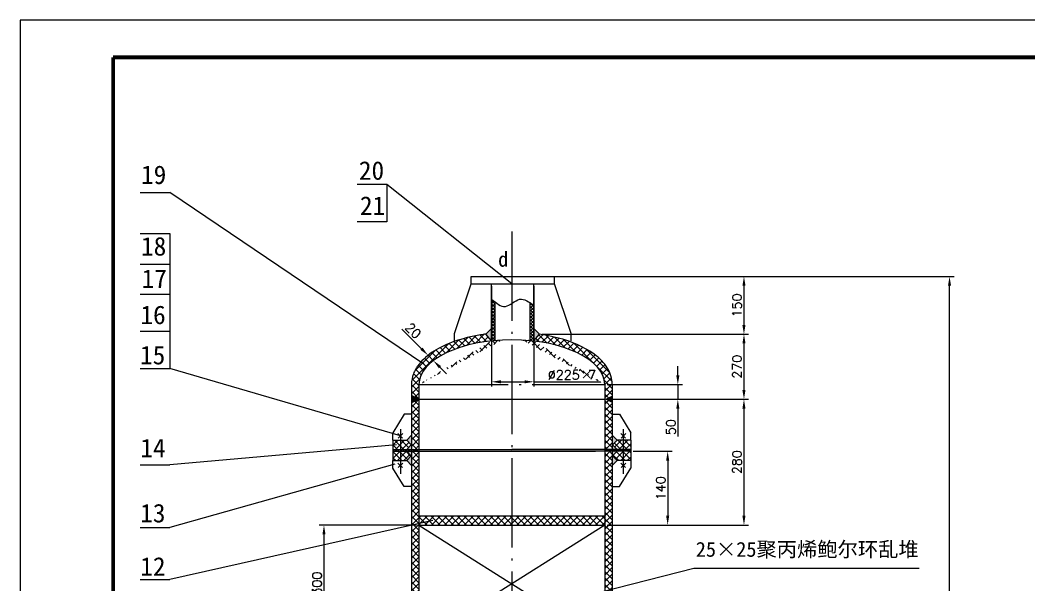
# Model space of a CAD drawing. Extents: x -699 to 795, y -2090 to -821.
# Drawn here: x 201.3 to 472.8, y -1401.1 to -1249.2 of the extents above; entities that cross this region are included whole.
import ezdxf

# ---------------------------------------------------------------- set-up
doc = ezdxf.new("R2010")
doc.units = 0
doc.header["$MEASUREMENT"] = 0
doc.linetypes.add('ACAD_ISO04W100', pattern=[30.5, 24, -3, 0.5, -3])
doc.layers.get('DEFPOINTS').update_dxf_attribs({"linetype": 'CONTINUOUS'})
for name, color, linetype in [('中线', 1, 'ACAD_ISO04W100'), ('文字', 6, 'CONTINUOUS'), ('标注', 5, 'CONTINUOUS'), ('细线', 4, 'CONTINUOUS'), ('边框线', 7, 'CONTINUOUS')]:
    doc.layers.add(name, color=color, linetype=linetype)
doc.styles.get("Standard").update_dxf_attribs({"font": 'txt.shx'})
doc.styles.add('临时', font='SIMFANG.TTF', dxfattribs={"height": 4})
doc.styles.add('文字', font='SIMFANG.TTF', dxfattribs={"height": 5})
doc.dimstyles.get("Standard").update_dxf_attribs({"dimtxt": 2.5, "dimasz": 2.5, "dimexe": 1.25, "dimexo": 0.625, "dimtad": 1, "dimdec": 4, "dimdsep": 46, "dimlunit": 6, "dimtxsty": 'Standard', "dimcen": 2.5, "dimadec": 0, "dimazin": 0, "dimtfac": 1, "dimtdec": 4, "dimtmove": 0, "dimatfit": 3, "dimfxl": 1, "dimtolj": 1, "dimtzin": 0, "dimarcsym": 0})
pattern_1 = [(45, (-113.764, -71.2914), (-0.44194174, 0.44194174), []), (135, (-113.764, -71.2914), (-0.44194174, -0.44194174), [])]
pattern_2 = [(45, (-113.764, -71.2914), (-0.35355339, 0.35355339), []), (135, (-113.764, -71.2914), (-0.35355339, -0.35355339), [])]
pattern_3 = [(45, (-113.764, -71.2914), (-0.8838835, 0.8838835), []), (135, (-113.764, -71.2914), (-0.8838835, -0.8838835), [])]

# ---------------------------------------------------------------- blocks, each defined once
blk = doc.blocks.new('*D62')
at = {"layer": 'DEFPOINTS', "color": 0}
for p in [(308.62, -1385.05), (283.06, -1416.56), (308.62, -1416.56)]:
    blk.add_point(p, dxfattribs=at)
at = {"layer": '标注', "color": 0, "lineweight": -2}
for p, q in [((308, -1385.05), (281.81, -1385.05)), ((283.06, -1387.55), (283.06, -1414.06)), ((308, -1416.56), (281.81, -1416.56))]:
    blk.add_line(p, q, dxfattribs=at)
at = {"layer": '标注', "color": 0}
for points in [[(282.64, -1387.55), (283.48, -1387.55), (283.06, -1385.05)], [(282.64, -1414.06), (283.48, -1414.06), (283.06, -1416.56)]]:
    blk.add_solid(points, dxfattribs=at)
at = {"layer": '标注', "color": 0, "insert": (281.19, -1400.81), "char_height": 2.5, "attachment_point": 5, "rotation": 90}
blk.add_mtext('\\A1;300', dxfattribs=at)
blk = doc.blocks.new('*D73')
at = {"layer": 'DEFPOINTS', "color": 0}
for p in [(333.62, -1318.14), (341.05, -1333.7), (396.09, -1333.7)]:
    blk.add_point(p, dxfattribs=at)
at = {"layer": '标注', "color": 0, "lineweight": -2}
for p, q in [((334.25, -1318.14), (397.34, -1318.14)), ((396.09, -1320.64), (396.09, -1331.2)), ((341.67, -1333.7), (397.34, -1333.7))]:
    blk.add_line(p, q, dxfattribs=at)
at = {"layer": '标注', "color": 0}
for points in [[(395.67, -1320.64), (396.5, -1320.64), (396.09, -1318.14)], [(395.67, -1331.2), (396.5, -1331.2), (396.09, -1333.7)]]:
    blk.add_solid(points, dxfattribs=at)
at = {"layer": '标注', "color": 0, "insert": (394.21, -1325.92), "char_height": 2.5, "attachment_point": 5, "rotation": 90}
blk.add_mtext('\\A1;150', dxfattribs=at)
blk = doc.blocks.new('*D83')
at = {"layer": 'DEFPOINTS', "color": 0}
for p in [(328.17, -1320.14), (339.57, -1320.14), (339.57, -1346.48)]:
    blk.add_point(p, dxfattribs=at)
at = {"layer": '标注', "color": 0, "lineweight": -2}
for p, q in [((328.17, -1320.77), (328.17, -1347.73)), ((339.57, -1320.77), (339.57, -1347.73)), ((330.67, -1346.48), (337.07, -1346.48)), ((339.57, -1346.48), (357.48, -1346.48))]:
    blk.add_line(p, q, dxfattribs=at)
at = {"layer": '标注', "color": 0}
for points in [[(330.67, -1346.07), (330.67, -1346.9), (328.17, -1346.48)], [(337.07, -1346.07), (337.07, -1346.9), (339.57, -1346.48)]]:
    blk.add_solid(points, dxfattribs=at)
at = {"layer": '标注', "color": 0, "insert": (349.78, -1344.61), "char_height": 2.5, "attachment_point": 5}
blk.add_mtext('\\A1;%%c225 7', dxfattribs=at)
blk = doc.blocks.new('*D84')
at = {"layer": 'DEFPOINTS', "color": 0}
for p in [(358.62, -1351.18), (358.62, -1385.05), (396.09, -1385.05)]:
    blk.add_point(p, dxfattribs=at)
at = {"layer": '标注', "color": 0, "lineweight": -2}
for p, q in [((359.25, -1351.18), (397.34, -1351.18)), ((396.09, -1353.68), (396.09, -1382.55)), ((359.25, -1385.05), (397.34, -1385.05))]:
    blk.add_line(p, q, dxfattribs=at)
at = {"layer": '标注', "color": 0}
for points in [[(395.67, -1353.68), (396.5, -1353.68), (396.09, -1351.18)], [(395.67, -1382.55), (396.5, -1382.55), (396.09, -1385.05)]]:
    blk.add_solid(points, dxfattribs=at)
at = {"layer": '标注', "color": 0, "insert": (394.21, -1368.12), "char_height": 2.5, "attachment_point": 5, "rotation": 90}
blk.add_mtext('\\A1;280', dxfattribs=at)
blk = doc.blocks.new('*D85')
at = {"layer": 'DEFPOINTS', "color": 0}
for p in [(333.62, -1318.14), (451.41, -1318.14), (389.52, -1983.43)]:
    blk.add_point(p, dxfattribs=at)
at = {"layer": '标注', "color": 0, "lineweight": -2}
for p, q in [((334.25, -1318.14), (452.66, -1318.14)), ((451.41, -1980.93), (451.41, -1320.64)), ((390.14, -1983.43), (452.66, -1983.43))]:
    blk.add_line(p, q, dxfattribs=at)
at = {"layer": '标注', "color": 0}
for points in [[(450.99, -1320.64), (451.83, -1320.64), (451.41, -1318.14)], [(450.99, -1980.93), (451.83, -1980.93), (451.41, -1983.43)]]:
    blk.add_solid(points, dxfattribs=at)
at = {"layer": '标注', "color": 0, "insert": (449.53, -1650.79), "char_height": 2.5, "attachment_point": 5, "rotation": 90}
blk.add_mtext('\\A1;~11305', dxfattribs=at)
blk = doc.blocks.new('*D86')
at = {"layer": 'DEFPOINTS', "color": 0}
for p in [(341.09, -1333.65), (360.62, -1351.18), (396.09, -1351.18)]:
    blk.add_point(p, dxfattribs=at)
at = {"layer": '标注', "color": 0, "lineweight": -2}
for p, q in [((341.71, -1333.65), (397.34, -1333.65)), ((396.09, -1336.15), (396.09, -1348.68)), ((361.25, -1351.18), (397.34, -1351.18))]:
    blk.add_line(p, q, dxfattribs=at)
at = {"layer": '标注', "color": 0}
for points in [[(395.67, -1336.15), (396.5, -1336.15), (396.09, -1333.65)], [(395.67, -1348.68), (396.5, -1348.68), (396.09, -1351.18)]]:
    blk.add_solid(points, dxfattribs=at)
at = {"layer": '标注', "color": 0, "insert": (394.21, -1342.42), "char_height": 2.5, "attachment_point": 5, "rotation": 90}
blk.add_mtext('\\A1;270', dxfattribs=at)
blk = doc.blocks.new('*D187')
at = {"layer": 'DEFPOINTS', "color": 0}
for p in [(365.62, -1365.18), (360.62, -1385.05), (375.56, -1385.05)]:
    blk.add_point(p, dxfattribs=at)
at = {"layer": '标注', "color": 0, "lineweight": -2}
for p, q in [((366.25, -1365.18), (376.81, -1365.18)), ((375.56, -1367.68), (375.56, -1382.55)), ((361.25, -1385.05), (376.81, -1385.05))]:
    blk.add_line(p, q, dxfattribs=at)
at = {"layer": '标注', "color": 0}
for points in [[(375.14, -1367.68), (375.97, -1367.68), (375.56, -1365.18)], [(375.14, -1382.55), (375.97, -1382.55), (375.56, -1385.05)]]:
    blk.add_solid(points, dxfattribs=at)
at = {"layer": '标注', "color": 0, "insert": (373.68, -1375.12), "char_height": 2.5, "attachment_point": 5, "rotation": 90}
blk.add_mtext('\\A1;140', dxfattribs=at)
blk = doc.blocks.new('*D188')
at = {"layer": 'DEFPOINTS', "color": 0}
for p in [(358.62, -1347.23), (358.62, -1351.18), (378.29, -1351.18)]:
    blk.add_point(p, dxfattribs=at)
at = {"layer": '标注', "color": 0, "lineweight": -2}
for p, q in [((378.29, -1344.73), (378.29, -1342.23)), ((359.25, -1347.23), (379.54, -1347.23)), ((378.29, -1347.23), (378.29, -1351.18)), ((359.25, -1351.18), (379.54, -1351.18)), ((378.29, -1353.68), (378.29, -1361.18))]:
    blk.add_line(p, q, dxfattribs=at)
at = {"layer": '标注', "color": 0}
for points in [[(377.88, -1344.73), (378.71, -1344.73), (378.29, -1347.23)], [(377.88, -1353.68), (378.71, -1353.68), (378.29, -1351.18)]]:
    blk.add_solid(points, dxfattribs=at)
at = {"layer": '标注', "color": 0, "insert": (376.42, -1358.68), "char_height": 2.5, "attachment_point": 5, "rotation": 90}
blk.add_mtext('\\A1;50', dxfattribs=at)

msp = doc.modelspace()

# ---------------------------------------------------------------- hatches: boundary and pattern name
at = {"layer": '标注'}
h = msp.add_hatch(dxfattribs=at)
h.set_pattern_fill('ANSI37', color=256, scale=5, style=0)
h.set_pattern_definition(pattern_1)
edge = h.paths.add_edge_path()
edge.add_spline(control_points=[(329.16699, -1325.06277), (328.83354, -1324.79449), (328.50027, -1324.50135), (328.16699, -1324.2082)], knot_values=[0, 0, 0, 0, 1.137596827, 1.137596827, 1.137596827, 1.137596827], degree=3, periodic=0)
edge.add_line((328.16699, -1324.2082), (328.16699, -1335.47236))
edge.add_ellipse((333.62135, -1347.18328), major_axis=(-25, 0), ratio=0.48, start_angle=280.2634277, end_angle=282.6018151, ccw=False)
edge.add_line((329.16699, -1335.37529), (329.16699, -1325.06277))
h = msp.add_hatch(dxfattribs=at)
h.set_pattern_fill('ANSI37', color=256, scale=5, style=0)
h.set_pattern_definition(pattern_1)
edge = h.paths.add_edge_path()
edge.add_spline(control_points=[(339.56699, -1325.97155), (339.23355, -1325.72278), (338.9001, -1325.47401), (338.56699, -1325.24597)], knot_values=[11.619934099, 11.619934099, 11.619934099, 11.619934099, 12.706553116, 12.706553116, 12.706553116, 12.706553116], degree=3, periodic=0)
edge.add_line((338.56699, -1325.24597), (338.56699, -1335.42043))
edge.add_ellipse((333.62135, -1347.18328), major_axis=(-25, 0), ratio=0.48, start_angle=256.2417448, end_angle=258.5901511, ccw=False)
edge.add_line((339.56699, -1335.52758), (339.56699, -1325.97155))
h = msp.add_hatch(color=256, dxfattribs=at)
h.paths.add_polyline_path([(328.16699, -1332.119), (326.64621, -1333.65422), (328.16699, -1335.47236)])
h.paths.add_polyline_path([(339.56699, -1332.119), (339.56699, -1335.47236), (341.08777, -1333.65422)])
h = msp.add_hatch(dxfattribs=at)
h.set_pattern_fill('ANSI37', color=256, scale=10, style=0)
h.set_pattern_definition(pattern_3)
edge = h.paths.add_edge_path()
edge.add_ellipse((333.62135, -1347.18328), major_axis=(-25, 0), ratio=0.48, start_angle=282.6018151, end_angle=360, ccw=False)
edge.add_line((328.16699, -1335.47236), (326.63684, -1333.64302))
edge.add_spline(control_points=[(326.66095, -1333.63935), (326.15266, -1333.70713), (325.64828, -1333.78238), (322.72575, -1334.26588), (320.41561, -1334.84041), (318.25914, -1335.58972), (318.21302, -1335.60585), (318.16699, -1335.62206)], knot_values=[4.983536102, 4.983536102, 4.983536102, 4.983536102, 5.044299542, 5.044299542, 5.338974258, 5.338974258, 5.345427719, 5.345427719, 5.345427719, 5.345427719], degree=3, periodic=0)
edge.add_spline(control_points=[(318.16699, -1335.62206), (316.11154, -1336.346), (314.2487, -1337.22046), (311.00281, -1339.27191), (309.62729, -1340.45548), (307.9806, -1342.58856), (307.48871, -1343.44146), (306.81108, -1345.23813), (306.62811, -1346.18225), (306.62141, -1347.14736), (306.62135, -1347.16532), (306.62135, -1347.18328)], knot_values=[5.345427719, 5.345427719, 5.345427719, 5.345427719, 5.633648974, 5.633648974, 5.92832369, 5.92832369, 6.104088262, 6.104088262, 6.279852834, 6.279852834, 6.283185307, 6.283185307, 6.283185307, 6.283185307], degree=3, periodic=0)
edge.add_line((306.62135, -1347.18328), (306.62135, -1348.10267))
edge.add_line((306.62135, -1348.10267), (308.62135, -1348.18688))
edge.add_line((308.62135, -1348.18688), (308.62135, -1347.18328))
edge = h.paths.add_edge_path()
edge.add_spline(control_points=[(360.62135, -1347.18328), (360.62135, -1346.41207), (360.50493, -1345.6416), (360.05772, -1344.1519), (359.72806, -1343.43288), (358.89055, -1342.06693), (358.38302, -1341.41932), (356.59859, -1339.54842), (355.07694, -1338.4391), (351.53201, -1336.51464), (349.50612, -1335.70048), (345.33673, -1334.46764), (343.23061, -1334.01616), (341.04652, -1333.70355)], knot_values=[3.141592654, 3.141592654, 3.141592654, 3.141592654, 3.284703756, 3.284703756, 3.427814859, 3.427814859, 3.570925962, 3.570925962, 3.865600678, 3.865600678, 4.160275394, 4.160275394, 4.422676685, 4.422676685, 4.422676685, 4.422676685], degree=3, periodic=0)
edge.add_line((341.04652, -1333.70355), (339.56699, -1335.47236))
edge.add_line((339.56699, -1335.47236), (339.56699, -1335.52758))
edge.add_ellipse((333.62135, -1347.18328), major_axis=(-25, 0), ratio=0.48, start_angle=180, end_angle=256.2417448, ccw=False)
edge.add_line((358.62135, -1347.18328), (358.62135, -1350.29217))
edge.add_line((358.62135, -1350.29217), (360.62135, -1350.37638))
edge.add_line((360.62135, -1350.37638), (360.62135, -1347.18328))
h = msp.add_hatch(dxfattribs=at)
h.set_pattern_fill('ANSI37', color=256, scale=10, style=0)
h.set_pattern_definition(pattern_3)
h.paths.add_polyline_path([(308.62135, -1370.32437), (308.62135, -1365.18328), (306.62135, -1365.18328), (306.62135, -1385.05144), (306.62135, -1405.16093), (308.62135, -1405.1749)])
h.paths.add_polyline_path([(308.62135, -1348.18688), (306.62135, -1348.10267), (306.62135, -1364.68328), (308.62135, -1364.68328)])
h.paths.add_polyline_path([(360.62135, -1350.37638), (358.62135, -1350.29217), (358.62135, -1351.18328), (358.62135, -1364.68328), (360.62135, -1364.68328)])
h.paths.add_polyline_path([(360.62135, -1365.18328), (358.62135, -1365.18328), (358.62135, -1385.05144), (358.62135, -1405.52415), (360.62135, -1405.53811), (360.62135, -1370.32437)])
h = msp.add_hatch(color=256, dxfattribs=at)
h.paths.add_polyline_path([(306.62135, -1350.20239), (306.62135, -1351.18328), (308.62135, -1351.18328)])
h.paths.add_polyline_path([(308.62135, -1351.18328), (306.62135, -1351.18328), (306.62135, -1352.16417)])
h = msp.add_hatch(color=256, dxfattribs=at)
h.paths.add_polyline_path([(360.62135, -1350.20239), (360.62135, -1351.18328), (358.62135, -1351.18328)])
h.paths.add_polyline_path([(358.62135, -1351.18328), (360.62135, -1351.18328), (360.62135, -1352.16417)])
h = msp.add_hatch(dxfattribs=at)
h.set_pattern_fill('ANSI37', color=256, scale=10, style=0)
h.set_pattern_definition(pattern_3)
h.paths.add_polyline_path([(303.62135, -1362.18328), (301.62135, -1362.18328), (301.62135, -1364.68328), (303.62135, -1364.68328)])
h.paths.add_polyline_path([(305.32135, -1362.18328), (303.62135, -1362.18328), (303.62135, -1364.68328), (305.32135, -1364.68328), (306.47135, -1363.53328), (306.47135, -1363.33328)])
h.paths.add_polyline_path([(303.62135, -1365.18328), (301.62135, -1365.18328), (301.62135, -1367.68328), (303.62135, -1367.68328)])
h.paths.add_polyline_path([(306.47135, -1366.53328), (306.47135, -1366.33328), (305.32135, -1365.18328), (303.62135, -1365.18328), (303.62135, -1367.68328), (305.32135, -1367.68328)])
h = msp.add_hatch(color=256, dxfattribs=at)
h.paths.add_polyline_path([(306.62135, -1360.88328), (305.32135, -1362.18328), (306.47135, -1363.33328), (306.47135, -1363.53328), (305.32135, -1364.68328), (306.62135, -1364.68328)])
h.paths.add_polyline_path([(306.62135, -1365.18328), (305.32135, -1365.18328), (306.47135, -1366.33328), (306.47135, -1366.53328), (305.32135, -1367.68328), (306.62135, -1368.98328)])
h = msp.add_hatch(color=256, dxfattribs=at)
h.paths.add_polyline_path([(361.92135, -1362.18328), (360.62135, -1360.88328), (360.62135, -1364.68328), (361.92135, -1364.68328), (360.77135, -1363.53328), (360.77135, -1363.33328)])
h.paths.add_polyline_path([(360.62135, -1368.98328), (361.92135, -1367.68328), (360.77135, -1366.53328), (360.77135, -1366.33328), (361.92135, -1365.18328), (360.62135, -1365.18328)])
h = msp.add_hatch(dxfattribs=at)
h.set_pattern_fill('ANSI37', color=256, scale=10, style=0)
h.set_pattern_definition(pattern_3)
h.paths.add_polyline_path([(363.62135, -1362.18328), (361.92135, -1362.18328), (360.77135, -1363.33328), (360.77135, -1363.53328), (361.92135, -1364.68328), (363.62135, -1364.68328)])
h.paths.add_polyline_path([(365.62135, -1362.18328), (363.62135, -1362.18328), (363.62135, -1364.68328), (365.62135, -1364.68328)])
h.paths.add_polyline_path([(363.62135, -1365.18328), (361.92135, -1365.18328), (360.77135, -1366.33328), (360.77135, -1366.53328), (361.92135, -1367.68328), (363.62135, -1367.68328)])
h.paths.add_polyline_path([(365.62135, -1365.18328), (363.62135, -1365.18328), (363.62135, -1367.68328), (365.62135, -1367.68328)])
h = msp.add_hatch(dxfattribs=at)
h.set_pattern_fill('ANSI37', color=256, scale=4, style=0)
h.set_pattern_definition(pattern_2)
h.paths.add_polyline_path([(308.62135, -1364.68328), (303.62135, -1364.68328), (303.62135, -1365.18328), (308.62135, -1365.18328)])
h.paths.add_polyline_path([(303.62135, -1364.68328), (301.62135, -1364.68328), (301.62135, -1365.18328), (303.62135, -1365.18328)])
h = msp.add_hatch(dxfattribs=at)
h.set_pattern_fill('ANSI37', color=256, scale=4, style=0)
h.set_pattern_definition(pattern_2)
h.paths.add_polyline_path([(363.62135, -1364.68328), (358.62135, -1364.68328), (358.62135, -1365.18328), (363.62135, -1365.18328)])
h.paths.add_polyline_path([(365.62135, -1364.68328), (363.62135, -1364.68328), (363.62135, -1365.18328), (365.62135, -1365.18328)])
h = msp.add_hatch(dxfattribs=at)
h.set_pattern_fill('ANSI37', color=256, scale=10, style=0)
h.set_pattern_definition(pattern_3)
h.paths.add_polyline_path([(333.62135, -1382.55144), (308.62135, -1382.55144), (308.62135, -1385.05144), (333.62135, -1385.05144)])
h = msp.add_hatch(dxfattribs=at)
h.set_pattern_fill('ANSI37', color=256, scale=10, style=0)
h.set_pattern_definition(pattern_3)
h.paths.add_polyline_path([(358.62135, -1382.55144), (333.62135, -1382.55144), (333.62135, -1385.05144), (358.62135, -1385.05144)])

# ---------------------------------------------------------------- linework, layer by layer
at = {"layer": '中线'}
for p, q in [((333.62135, -1306.07155), (333.62135, -2009.50839)), ((308.62135, -1347.18328), (358.62135, -1347.18328)), ((303.62135, -1359.21121), (303.62135, -1371.20609)), ((363.62135, -1359.21121), (363.62135, -1371.20609))]:
    msp.add_line(p, q, dxfattribs=at)
at = {"layer": '标注'}
for p, q in [((333.62135, -1320.14312), (299.98988, -1293.39237)), ((309.93352, -1341.74926), (241.59008, -1295.5412)), ((309.29644, -1337.57665), (303.99314, -1332.27334)), ((312.49039, -1340.7706), (311.0642, -1339.34441)), ((303.64862, -1361.04911), (241.59008, -1342.8653)), ((314.25816, -1342.53837), (316.02593, -1344.30613)), ((308.62135, -1351.18328), (306.62135, -1350.20239)), ((308.62135, -1351.18328), (306.62135, -1352.16417)), ((302.62135, -1363.48785), (241.59008, -1368.78616)), ((302.13823, -1368.66008), (241.59008, -1385.71928)), ((312.34965, -1383.79108), (241.59008, -1399.68561)), ((333.62135, -1409.08542), (382.58826, -1396.6273))]:
    msp.add_line(p, q, dxfattribs=at)
msp.add_spline([(328.16699, -1324.2082), (331.8801, -1326.20155), (335.71854, -1324.28486), (339.56699, -1325.97155)], degree=3, dxfattribs=at)
for points in [[(309.59106, -1337.28202), (309.00181, -1337.87127), (311.0642, -1339.34441)], [(314.55279, -1342.24374), (313.96353, -1342.833), (312.49039, -1340.7706)]]:
    msp.add_solid(points, dxfattribs=at)
at = {"layer": '细线'}
for p, q in [((201.29931, -1249.16404), (201.29931, -2090.16404)), ((795.29931, -1249.16404), (201.29931, -1249.16404))]:
    msp.add_line(p, q, dxfattribs=at)
at = {"layer": '边框线'}
for p, q in [((299.98988, -1293.39237), (291.98988, -1293.39237)), ((299.98988, -1293.39237), (299.98988, -1303.39237)), ((233.59008, -1295.5412), (241.59008, -1295.5412)), ((299.98988, -1303.39237), (291.98988, -1303.39237)), ((233.59008, -1306.61331), (241.59008, -1306.61331)), ((241.59008, -1306.61331), (241.59008, -1342.8653)), ((233.59008, -1314.79011), (241.59008, -1314.79011)), ((322.67784, -1318.14312), (345.05615, -1318.14312)), ((322.67784, -1320.14312), (322.67784, -1318.14312)), ((345.05615, -1320.14312), (345.05615, -1318.14312)), ((318.16699, -1333.47236), (322.67784, -1320.14312)), ((322.67784, -1320.14312), (339.56699, -1320.14312)), ((328.16699, -1335.47236), (328.16699, -1320.14312)), ((339.56699, -1335.52758), (339.56699, -1320.14312)), ((339.56699, -1320.14312), (345.05615, -1320.14312)), ((349.56699, -1333.47236), (345.05615, -1320.14312)), ((233.59008, -1322.8653), (241.59008, -1322.8653)), ((329.16699, -1335.37529), (329.16699, -1325.06277)), ((338.56699, -1335.42043), (338.56699, -1325.24597)), ((326.64621, -1333.65422), (328.16699, -1332.119)), ((341.08777, -1333.65422), (339.56699, -1332.119)), ((233.59008, -1332.8653), (241.59008, -1332.8653)), ((318.16699, -1335.62206), (318.16699, -1333.47236)), ((328.16699, -1335.47236), (326.64621, -1333.65422)), ((339.56699, -1335.47236), (341.08777, -1333.65422)), ((349.56699, -1335.47236), (349.56699, -1333.47236)), ((233.59008, -1342.8653), (241.59008, -1342.8653)), ((306.62135, -1347.18328), (306.62135, -1364.68328)), ((308.62135, -1347.18328), (308.62135, -1385.05144)), ((358.62135, -1347.18328), (358.62135, -1351.18328)), ((360.62135, -1347.18328), (360.62135, -1364.68328)), ((306.62135, -1351.18328), (358.62135, -1351.18328)), ((358.62135, -1351.18328), (358.62135, -1385.05144)), ((304.62135, -1355.18328), (301.62135, -1360.18328)), ((306.62135, -1355.18328), (304.62135, -1355.18328)), ((360.62135, -1355.18328), (362.62135, -1355.18328)), ((362.62135, -1355.18328), (365.62135, -1360.18328)), ((306.62135, -1359.68328), (306.62135, -1364.68328)), ((306.62135, -1359.68328), (306.62135, -1364.68328)), ((360.62135, -1359.68326), (360.62135, -1364.68328)), ((301.62135, -1362.18328), (301.62135, -1360.18328)), ((301.62135, -1362.18328), (305.32135, -1362.18328)), ((301.62135, -1362.18328), (301.62135, -1364.68328)), ((301.62135, -1362.18328), (301.62135, -1365.18328)), ((304.21055, -1361.66496), (302.97761, -1360.43326)), ((303.03215, -1361.66496), (304.26509, -1360.43326)), ((305.32135, -1362.18328), (306.62135, -1360.88328)), ((305.32135, -1362.18328), (306.47135, -1363.33328)), ((361.92135, -1362.18328), (360.62135, -1360.88328)), ((361.92135, -1362.18328), (360.77135, -1363.33328)), ((365.62135, -1362.18328), (361.92135, -1362.18328)), ((364.21055, -1361.66496), (362.97761, -1360.43326)), ((363.03215, -1361.66496), (364.26509, -1360.43326)), ((365.62135, -1362.18328), (365.62135, -1360.18328)), ((365.62135, -1362.18328), (365.62135, -1364.68328)), ((365.62135, -1362.18328), (365.62135, -1367.68328)), ((301.62135, -1364.68328), (333.62135, -1364.68328)), ((301.62135, -1365.18328), (333.62135, -1365.18328)), ((301.62135, -1365.18328), (301.62135, -1367.68328)), ((305.32135, -1364.68328), (306.47135, -1363.53328)), ((305.32135, -1365.18328), (306.47135, -1366.33328)), ((306.47135, -1363.33328), (306.47135, -1363.53328)), ((306.62135, -1365.18328), (306.62135, -1416.06304)), ((306.62135, -1365.18328), (306.62135, -1385.05144)), ((311.12135, -1365.18328), (356.12135, -1365.18328)), ((365.62135, -1364.68328), (333.62135, -1364.68328)), ((365.62135, -1365.18328), (333.62135, -1365.18328)), ((360.62135, -1365.18328), (360.62135, -1385.05144)), ((360.77135, -1363.33328), (360.77135, -1363.53328)), ((361.92135, -1364.68328), (360.77135, -1363.53328)), ((361.92135, -1365.18328), (360.77135, -1366.33328)), ((301.62135, -1367.68328), (305.32135, -1367.68328)), ((301.62135, -1369.68328), (301.62135, -1367.68328)), ((305.32135, -1367.68328), (306.47135, -1366.53328)), ((305.32135, -1367.68328), (306.62135, -1368.98328)), ((306.47135, -1366.33328), (306.47135, -1366.53328)), ((361.92135, -1367.68328), (360.62135, -1368.98328)), ((360.77135, -1366.33328), (360.77135, -1366.53328)), ((361.92135, -1367.68328), (360.77135, -1366.53328)), ((365.62135, -1367.68328), (361.92135, -1367.68328)), ((365.62135, -1367.68328), (365.62135, -1369.68328)), ((233.59008, -1368.78616), (241.59008, -1368.78616)), ((304.62135, -1374.68328), (301.62135, -1369.68328)), ((304.21055, -1369.58035), (302.97761, -1368.34865)), ((303.03215, -1369.58035), (304.26509, -1368.34865)), ((308.62135, -1370.32437), (308.62135, -1416.56304)), ((358.62135, -1370.32437), (358.62135, -1416.56304)), ((360.62135, -1370.32437), (360.62135, -1416.06304)), ((362.62135, -1374.68328), (365.62135, -1369.68328)), ((364.21055, -1369.58035), (362.97761, -1368.34865)), ((363.03215, -1369.58035), (364.26509, -1368.34865)), ((306.62135, -1374.68328), (304.62135, -1374.68328)), ((360.62135, -1374.68328), (362.62135, -1374.68328)), ((308.62135, -1382.55144), (358.62135, -1382.55144)), ((233.59008, -1385.71928), (241.59008, -1385.71928)), ((308.62135, -1385.05144), (358.62135, -1416.56304)), ((358.62135, -1385.05144), (308.62135, -1416.56304)), ((308.62135, -1385.05144), (358.62135, -1385.05144)), ((308.62135, -1385.05144), (358.62135, -1385.05144)), ((382.58826, -1396.6273), (443.19859, -1396.6273)), ((233.59008, -1399.68561), (241.59008, -1399.68561))]:
    msp.add_line(p, q, dxfattribs=at)
at = {"layer": '边框线', "const_width": 1}
for points in [[(226.29931, -1259.16404), (226.29931, -2080.16404)], [(785.29931, -1259.16404), (226.29931, -1259.16404)]]:
    msp.add_lwpolyline(points, dxfattribs=at)
at = {"layer": '边框线'}
msp.add_ellipse((333.62135, -1347.18328), major_axis=(-25, 0), ratio=0.48, start_param=3.141592654, end_param=6.283185307, dxfattribs=at)
for points, knots in [([(326.66095, -1333.63935), (326.15266, -1333.70713), (325.64828, -1333.78238), (322.72575, -1334.26588), (320.41561, -1334.84041), (316.19509, -1336.30692), (314.28463, -1337.19774), (311.00281, -1339.27191), (309.62729, -1340.45548), (307.9806, -1342.58856), (307.48871, -1343.44146), (306.81108, -1345.23813), (306.62811, -1346.18225), (306.62141, -1347.14736), (306.62135, -1347.16532), (306.62135, -1347.18328)], [4.983536102, 4.983536102, 4.983536102, 4.983536102, 5.044299542, 5.044299542, 5.338974258, 5.338974258, 5.633648974, 5.633648974, 5.92832369, 5.92832369, 6.104088262, 6.104088262, 6.279852834, 6.279852834, 6.283185307, 6.283185307, 6.283185307, 6.283185307]), ([(360.62135, -1347.18328), (360.62135, -1346.41207), (360.50493, -1345.6416), (360.05772, -1344.1519), (359.72806, -1343.43288), (358.89055, -1342.06693), (358.38302, -1341.41932), (356.59859, -1339.54842), (355.07694, -1338.4391), (351.53201, -1336.51464), (349.50612, -1335.70048), (345.33673, -1334.46764), (343.23061, -1334.01616), (341.04652, -1333.70355)], [3.141592654, 3.141592654, 3.141592654, 3.141592654, 3.284703756, 3.284703756, 3.427814859, 3.427814859, 3.570925962, 3.570925962, 3.865600678, 3.865600678, 4.160275394, 4.160275394, 4.422676685, 4.422676685, 4.422676685, 4.422676685])]:
    msp.add_open_spline(points, degree=3, knots=knots, dxfattribs=at)

# ---------------------------------------------------------------- texts
at = {"layer": '文字', "insert": (383.12996, -1389.56719), "char_height": 4, "width": 94.0044866, "attachment_point": 1, "style": '临时'}
msp.add_mtext('25×25聚丙烯鲍尔环乱堆', dxfattribs=at)
at = {"layer": '标注', "style": '文字'}
for s, p in [('19', (233.82442, -1293.26159)), ('20', (292.45392, -1292.12082)), ('21', (292.74056, -1301.56952)), ('18', (233.82442, -1312.5105)), ('17', (233.98234, -1321.25539)), ('16', (233.66266, -1330.96326)), ('15', (233.55611, -1341.78518)), ('14', (233.63806, -1366.78254)), ('13', (233.60454, -1384.32112)), ('12', (233.62314, -1398.67401))]:
    msp.add_text(s, height=5, dxfattribs=at).set_placement(p)
at = {"layer": '标注', "insert": (329.92635, -1311.49886), "char_height": 4, "width": 67.7966794, "attachment_point": 1, "style": '临时'}
msp.add_mtext('d', dxfattribs=at)
at = {"layer": '标注', "insert": (307.08673, -1332.71529), "char_height": 2.5, "attachment_point": 5, "rotation": 315}
msp.add_mtext('\\A1;20', dxfattribs=at)
at = {"layer": '标注', "insert": (352.05046, -1343.27464), "char_height": 2.5, "width": 5.2285436, "attachment_point": 1}
msp.add_mtext('{\\fSimSun|b0|i0|c134|p6;×}', dxfattribs=at)

# ---------------------------------------------------------------- dimensions: what is measured, and where the dimension line sits
at = {"layer": '标注'}
for base, p1, p2, text, picture, middle in [((396.08785, -1333.70355), (333.62135, -1318.14312), (341.04652, -1333.70355), '150', '*D73', (394.21285, -1325.92333)), ((451.40969, -1318.14312), (389.51927, -1983.42946), (333.62135, -1318.14312), '~11305', '*D85', (449.53469, -1650.78629)), ((396.08785, -1351.18328), (341.08777, -1333.65422), (360.62135, -1351.18328), '270', '*D86', (394.21285, -1342.41875)), ((378.2921, -1351.18328), (358.62135, -1347.22755), (358.62135, -1351.18328), '50', '*D188', (376.4171, -1358.68328)), ((396.08785, -1385.05144), (358.62135, -1351.18328), (358.62135, -1385.05144), '280', '*D84', (394.21285, -1368.11736)), ((375.55806, -1385.05144), (365.62135, -1365.18328), (360.62135, -1385.05144), '140', '*D187', (373.68306, -1375.11736)), ((283.06133, -1416.56304), (308.62135, -1385.05144), (308.62135, -1416.56304), '300', '*D62', (281.18633, -1400.80724))]:
    dim = msp.add_linear_dim(base=base, p1=p1, p2=p2, angle=90, text=text, dimstyle='Standard', dxfattribs=at)
    dim.commit()
    dim.dimension.update_dxf_attribs({"geometry": picture, "text_midpoint": middle})
dim = msp.add_linear_dim(base=(339.56699, -1346.48451), p1=(328.16699, -1320.14312), p2=(339.56699, -1320.14312), text='%%c225 7', dimstyle='Standard', dxfattribs=at)
dim.commit()
dim.dimension.update_dxf_attribs({"geometry": '*D83', "text_midpoint": (349.77533, -1346.48451), "dimtype": 160})

doc.saveas('drawing.dxf')
